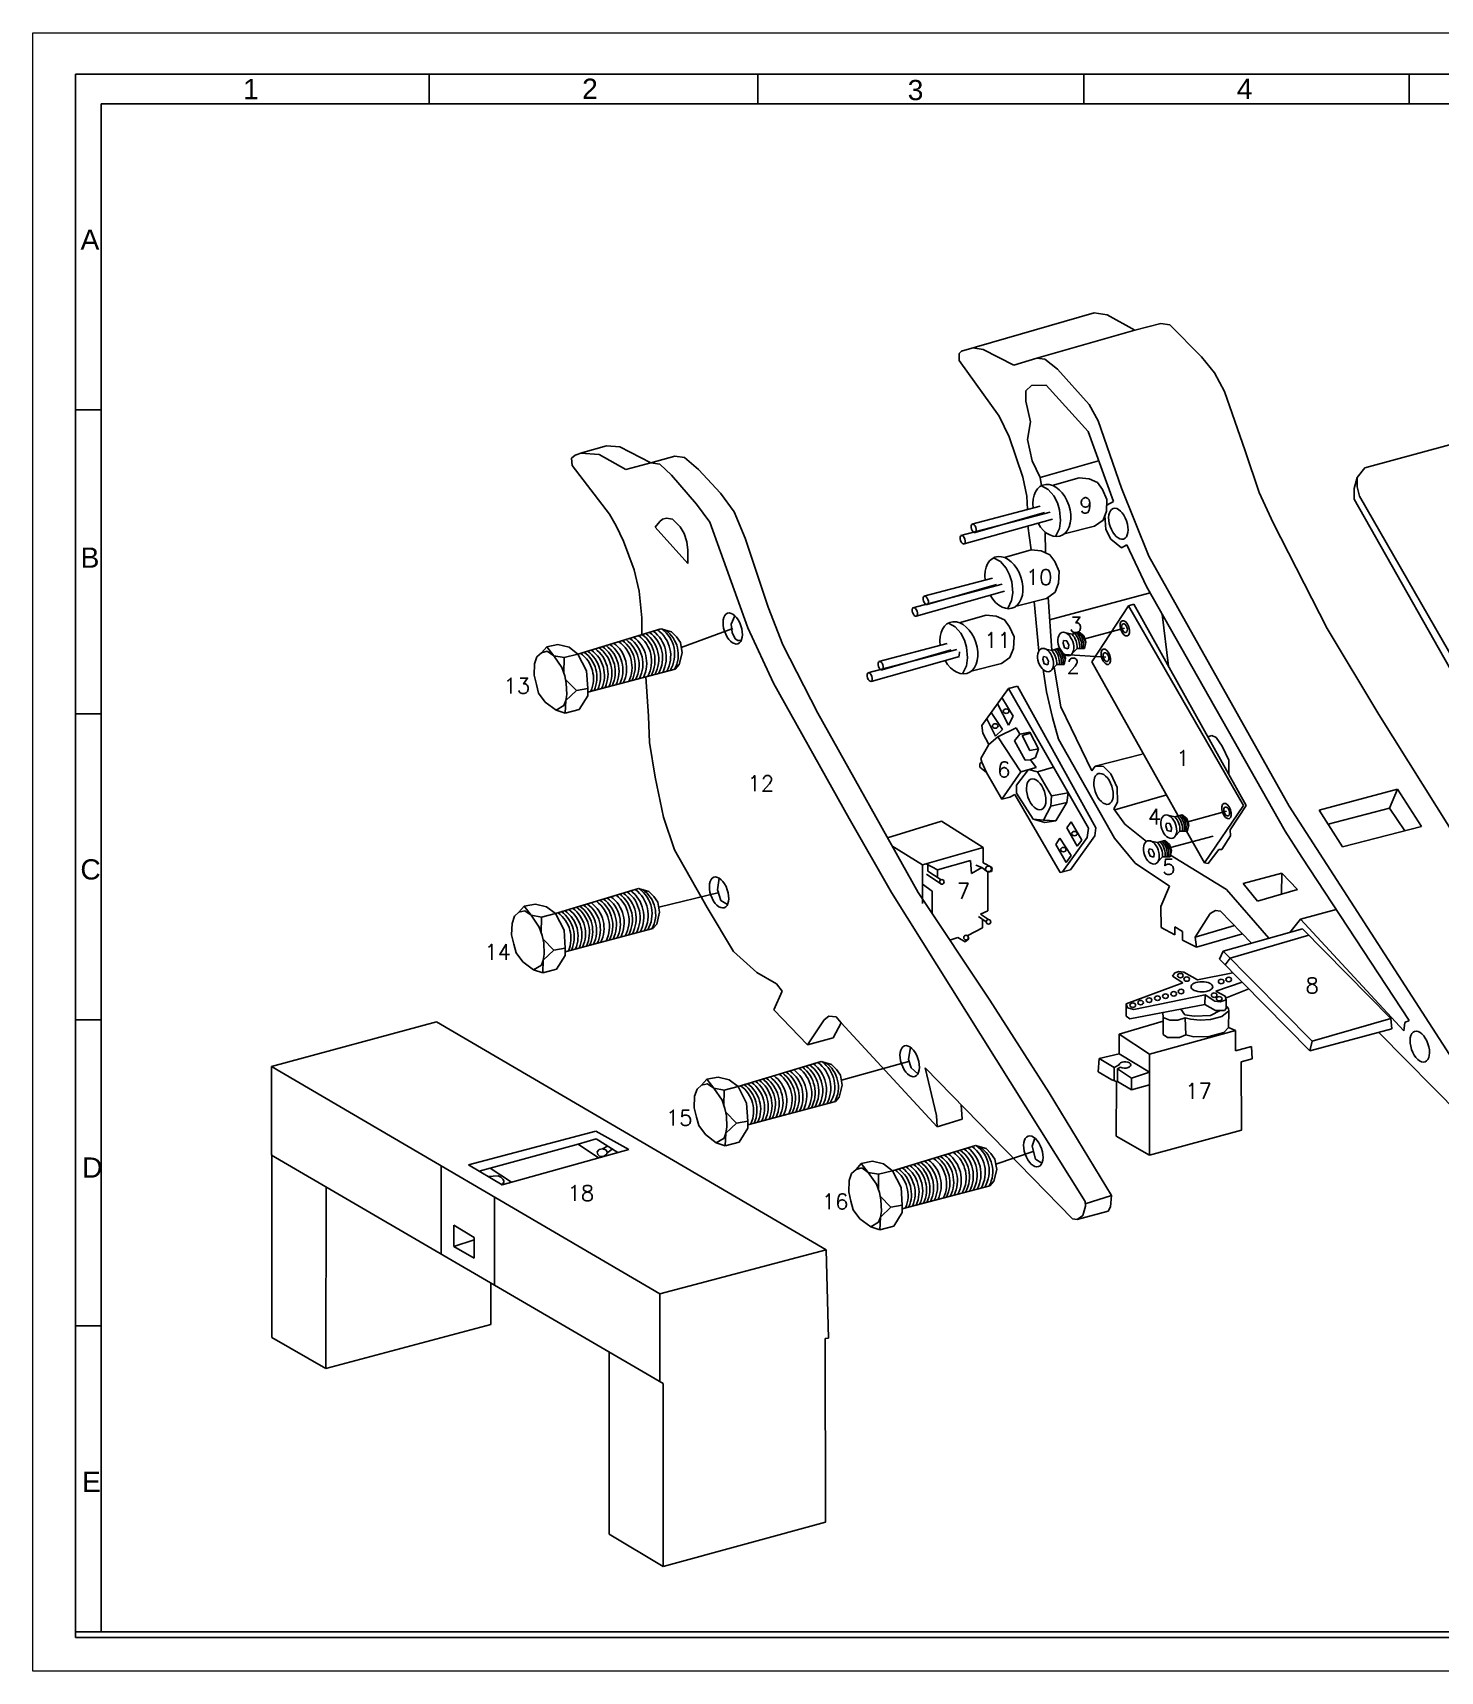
# Model space of a CAD drawing. Header units: inches. Extents: x 22 to 314, y 15 to 209.
# Drawn here: x 21.8 to 188.8, y 14.5 to 209 of the extents above; entities that cross this region are included whole.
import ezdxf
from ezdxf.lldxf.tags import DXFTag

# ---------------------------------------------------------------- set-up
doc = ezdxf.new("R2010")
doc.units = ezdxf.units.IN
doc.layers.add('1', color=1, linetype='Continuous')
doc.layers.add('TEXTOS', color=11, linetype='Continuous', lineweight=13)
doc.layers.add('TRAZOS 3', color=50, linetype='Continuous', lineweight=9)
tags = doc.linetypes.add('CONTOUR', pattern=[0.46875, 0.375, -0.09375]).pattern_tags.tags
tags[6:7] = [DXFTag(74, 4), DXFTag(75, 0), DXFTag(340, '0'), DXFTag(46, 1.0), DXFTag(50, 0.0), DXFTag(44, 0.0), DXFTag(45, 0.0)]
tags[4:5] = [DXFTag(74, 4), DXFTag(75, 0), DXFTag(340, '0'), DXFTag(46, 1.0), DXFTag(50, 0.0), DXFTag(44, 0.0), DXFTag(45, 0.0)]

msp = doc.modelspace()

# ---------------------------------------------------------------- linework, layer by layer
at = {"color": 1, "linetype": 'ByBlock'}
for p, q in [((132.02, 171.19), (147.75, 175.72)), ((147.75, 175.72), (149.31, 175.5)), ((149.31, 175.5), (152.58, 173.67)), ((140.95, 170.37), (152.58, 173.67)), ((152.58, 173.67), (155.69, 174.45)), ((155.69, 174.45), (156.72, 174.32)), ((156.72, 174.32), (160.48, 170.53)), ((131.75, 170.91), (132.02, 171.19)), ((134.6, 171.38), (133.38, 171.58)), ((138.22, 169.51), (134.6, 171.38)), ((131.75, 170.09), (131.75, 170.91)), ((136.5, 163.47), (131.75, 170.09)), ((140.95, 170.37), (138.22, 169.51)), ((141.91, 170.25), (140.95, 170.37)), ((143.42, 169.06), (141.91, 170.25)), ((160.48, 170.53), (162.04, 168.61)), ((147.17, 164.84), (143.42, 169.06)), ((162.04, 168.61), (163.24, 166.39)), ((139.67, 166.48), (140.33, 167.12)), ((139.67, 165.25), (139.67, 166.48)), ((140.33, 167.12), (142.06, 167.14)), ((142.06, 167.14), (147.03, 161.65)), ((163.24, 166.39), (165.69, 159.35)), ((137.68, 161), (136.5, 163.47)), ((140.22, 162.78), (139.67, 165.25)), ((148.25, 162.92), (147.17, 164.84)), ((139.86, 160.72), (140.22, 162.78)), ((147.03, 161.65), (150.05, 153.36)), ((151.01, 154.92), (148.25, 162.92)), ((198.52, 162.43), (179.86, 157.34)), ((89.9, 159.95), (87.08, 159.14)), ((91.49, 159.83), (89.9, 159.95)), ((95.14, 157.94), (91.49, 159.83)), ((139.3, 156.25), (137.68, 161)), ((140.41, 158.16), (139.86, 160.72)), ((86.16, 158.86), (85.75, 158.49)), ((85.75, 158.49), (85.8, 157.6)), ((85.8, 157.6), (90.23, 151.85)), ((87.08, 159.14), (86.16, 158.86)), ((89.01, 158.92), (86.85, 159.07)), ((92.17, 157.15), (89.01, 158.92)), ((95.14, 157.94), (92.17, 157.15)), ((98.01, 158.74), (95.14, 157.94)), ((96.24, 157.78), (95.14, 157.94)), ((97.61, 156.47), (96.24, 157.78)), ((99.16, 158.58), (98.01, 158.74)), ((100.8, 157.13), (99.16, 158.58)), ((141.34, 156.21), (140.41, 158.16)), ((141.34, 156.21), (148.29, 158.17)), ((165.69, 159.35), (167.34, 154.42)), ((100.59, 153.01), (97.61, 156.47)), ((103.43, 154.32), (100.8, 157.13)), ((139.76, 153.98), (139.3, 156.25)), ((141.51, 155.22), (141.34, 156.21)), ((142.79, 155.25), (145.99, 156.14)), ((145.99, 156.14), (147.17, 156.05)), ((147.17, 156.05), (148.16, 155.58)), ((148.16, 155.58), (148.76, 154.78)), ((178.96, 156.21), (178.6, 154.88)), ((179.86, 157.34), (178.96, 156.21)), ((178.96, 156.21), (178.96, 155.08)), ((105.06, 152.12), (103.43, 154.32)), ((139.85, 152.39), (139.76, 153.98)), ((141.51, 155.22), (142.32, 154.77)), ((142.32, 154.77), (142.99, 154.01)), ((142.99, 154.01), (143.4, 153.19)), ((148.76, 154.78), (149.28, 153.57)), ((154.26, 146.85), (151.01, 154.92)), ((167.34, 154.42), (169, 150.81)), ((178.6, 154.88), (178.6, 153.64)), ((178.6, 153.64), (196.89, 121.28)), ((178.96, 155.08), (179.24, 153.99)), ((179.24, 153.99), (197.68, 121.89)), ((90.23, 151.85), (91.04, 150.46)), ((102.17, 150.89), (100.59, 153.01)), ((106.35, 149.01), (105.06, 152.12)), ((142.52, 152.09), (131.94, 149.29)), ((141.36, 152.78), (133.25, 150.65)), ((133.64, 149.66), (141.85, 152.04)), ((143.4, 153.19), (143.66, 152.36)), ((143.66, 152.36), (143.78, 151.07)), ((149.22, 152.2), (148.81, 151.13)), ((149.28, 153.57), (149.22, 152.2)), ((150.05, 153.36), (149.25, 152.89)), ((91.04, 150.46), (91.92, 148.63)), ((96.21, 150.97), (95.67, 150.3)), ((95.67, 150.3), (99.53, 145.97)), ((96.55, 151.25), (96.21, 150.97)), ((97.01, 151.38), (96.55, 151.25)), ((97.73, 151.25), (97.01, 151.38)), ((98.64, 150.34), (97.73, 151.25)), ((99.12, 149.56), (98.64, 150.34)), ((106.67, 138.34), (102.17, 150.89)), ((132.33, 148.3), (142.81, 151.26)), ((139.89, 150.44), (140.3, 147.59)), ((141.98, 147.26), (141.95, 149.74)), ((143.65, 150.15), (143.18, 149.19)), ((143.78, 151.07), (143.65, 150.15)), ((147.79, 150.4), (144.19, 149.49)), ((148.81, 151.13), (147.79, 150.4)), ((149.01, 151.67), (149.14, 150.02)), ((149.14, 150.02), (149.72, 148.88)), ((169, 150.81), (175.41, 138.28)), ((91.92, 148.63), (93.18, 145.25)), ((99.42, 148.57), (99.12, 149.56)), ((99.53, 147.55), (99.42, 148.57)), ((109.06, 140.8), (106.35, 149.01)), ((149.72, 148.88), (151.02, 147.83)), ((151.02, 147.83), (151.65, 148.19)), ((151.65, 148.19), (153.96, 143.26)), ((99.53, 145.97), (99.53, 147.55)), ((135.83, 146.66), (136.64, 146.21)), ((136.64, 146.21), (137.31, 145.45)), ((137.11, 146.7), (140.3, 147.59)), ((140.3, 147.59), (141.49, 147.49)), ((141.49, 147.49), (142.48, 147.02)), ((142.48, 147.02), (143.08, 146.23)), ((143.08, 146.23), (143.6, 145.02)), ((170.9, 117.17), (154.26, 146.85)), ((93.18, 145.25), (93.77, 142.7)), ((135.68, 144.23), (127.56, 142.1)), ((137.31, 145.45), (137.72, 144.63)), ((137.72, 144.63), (137.98, 143.8)), ((143.6, 145.02), (143.54, 143.65)), ((93.77, 142.7), (94.07, 139.54)), ((136.83, 143.54), (126.26, 140.73)), ((126.65, 139.74), (137.13, 142.71)), ((127.95, 141.1), (136.16, 143.49)), ((138.1, 142.51), (137.97, 141.6)), ((137.98, 143.8), (138.1, 142.51)), ((143.13, 142.57), (142.11, 141.85)), ((142.72, 135.67), (142.29, 141.97)), ((142.47, 139.29), (154.4, 142.49)), ((143.54, 143.65), (143.13, 142.57)), ((153.96, 143.26), (170.44, 114.22)), ((110.83, 136.35), (109.06, 140.8)), ((137.97, 141.6), (137.5, 140.63)), ((142.11, 141.85), (138.51, 140.94)), ((140.64, 141.48), (141.21, 135.6)), ((147.49, 134.3), (151.84, 140.97)), ((151.84, 140.97), (152.46, 141.16)), ((165.47, 117.27), (151.84, 140.97)), ((152.46, 141.16), (165.81, 117.28)), ((86.5, 135.24), (96.35, 138.23)), ((94.07, 139.54), (94.1, 137.58)), ((96.35, 138.23), (97.6, 137.88)), ((104.7, 138.77), (105.12, 139.78)), ((104.79, 137.79), (104.7, 138.77)), ((109.71, 131.79), (106.67, 138.34)), ((130.47, 138.91), (131.28, 138.46)), ((131.28, 138.46), (131.95, 137.71)), ((131.75, 138.95), (134.95, 139.84)), ((134.95, 139.84), (136.14, 139.74)), ((136.14, 139.74), (137.12, 139.28)), ((137.12, 139.28), (137.73, 138.48)), ((137.73, 138.48), (138.25, 137.27)), ((155.82, 139.98), (156.58, 133.79)), ((175.41, 138.28), (181.53, 128.06)), ((84.13, 136.37), (82.8, 136.1)), ((85.45, 136.04), (84.13, 136.37)), ((97.6, 137.88), (98.18, 137.28)), ((98.18, 137.28), (98.66, 136.61)), ((98.66, 136.61), (98.87, 135.4)), ((105.18, 137.03), (104.79, 137.79)), ((105.49, 136.83), (105.18, 137.03)), ((105.9, 136.86), (105.49, 136.83)), ((114.96, 128.24), (110.83, 136.35)), ((130.33, 136.48), (122.21, 134.35)), ((131.95, 137.71), (132.36, 136.89)), ((132.36, 136.89), (132.62, 136.05)), ((138.25, 137.27), (138.18, 135.9)), ((144.14, 136.85), (144.07, 136.54)), ((144.07, 136.54), (144.24, 135.98)), ((144.1, 137.82), (145.13, 137.59)), ((144.51, 136.8), (144.14, 136.85)), ((144.74, 136.3), (144.51, 136.8)), ((144.68, 135.86), (144.74, 136.3)), ((145.13, 137.59), (146, 137.85)), ((146, 137.85), (146.53, 137.39)), ((146.53, 137.39), (146.79, 136.66)), ((146.79, 136.66), (146.61, 135.9)), ((81.64, 134.92), (81.35, 134.08)), ((82.17, 135.4), (81.64, 134.92)), ((82.17, 135.4), (82.8, 136.1)), ((82.86, 135.57), (82.17, 135.4)), ((82.8, 136.1), (83.63, 135.04)), ((83.63, 135.04), (82.86, 135.57)), ((84.59, 133.64), (83.63, 135.04)), ((83.63, 135.04), (84.85, 134.82)), ((84.85, 134.82), (84.83, 132.98)), ((84.85, 134.82), (86.5, 135.24)), ((86.5, 135.24), (85.45, 136.04)), ((86.5, 135.24), (87.52, 133.26)), ((98.87, 135.4), (98.52, 134)), ((131.48, 135.79), (120.91, 132.99)), ((121.3, 132), (131.77, 134.96)), ((122.6, 133.36), (130.81, 135.74)), ((131.74, 135.01), (131.77, 135.52)), ((132.74, 134.77), (132.61, 133.85)), ((132.62, 136.05), (132.74, 134.77)), ((137.77, 134.83), (136.75, 134.1)), ((138.18, 135.9), (137.77, 134.83)), ((141.73, 134.93), (141.66, 134.62)), ((141.66, 134.62), (141.83, 134.06)), ((141.68, 135.9), (142.72, 135.67)), ((142.1, 134.88), (141.73, 134.93)), ((142.33, 134.39), (142.1, 134.88)), ((142.27, 133.94), (142.33, 134.39)), ((142.72, 135.67), (143.58, 135.93)), ((143.58, 135.93), (143.75, 135.79)), ((144.2, 135.24), (144.37, 134.74)), ((144.37, 134.74), (144.2, 133.98)), ((144.24, 135.98), (144.68, 135.86)), ((145.73, 135.9), (145.16, 135.3)), ((146.61, 135.9), (145.73, 135.9)), ((157.72, 116.02), (147.49, 134.3)), ((81.35, 134.08), (81.3, 132.74)), ((81.3, 132.74), (81.57, 131.62)), ((84.94, 132.65), (84.59, 133.64)), ((85.12, 131.79), (84.94, 132.65)), ((87.52, 133.26), (87.66, 131.15)), ((98.06, 133.46), (87.66, 130.71)), ((94.57, 132.54), (94.87, 127.85)), ((98.52, 134), (98.06, 133.46)), ((132.61, 133.85), (132.14, 132.89)), ((136.75, 134.1), (133.16, 133.19)), ((141.7, 133.4), (142.11, 130.74)), ((141.83, 134.06), (142.27, 133.94)), ((143.32, 133.98), (142.74, 133.38)), ((143.81, 128.96), (143.03, 133.68)), ((144.2, 133.98), (143.32, 133.98)), ((81.57, 131.62), (81.84, 130.6)), ((81.84, 130.6), (82.62, 129.53)), ((85.03, 132.22), (86.32, 130.91)), ((86.32, 130.91), (85.06, 129.72)), ((85.06, 129.72), (85.18, 130.44)), ((85.18, 130.44), (85.12, 131.79)), ((87.66, 131.15), (86.32, 130.91)), ((87.66, 130.28), (87.66, 131.15)), ((118.69, 115.72), (109.71, 131.79)), ((134.43, 126.74), (137.6, 131.14)), ((137.6, 131.14), (138.65, 131.41)), ((137.6, 131.14), (147.07, 114.58)), ((138.65, 131.41), (147.95, 114.62)), ((142.11, 130.74), (142.8, 127.7)), ((82.62, 129.53), (83.91, 128.57)), ((83.91, 128.57), (84.83, 129.12)), ((84.99, 128.22), (83.91, 128.57)), ((84.83, 129.12), (85.06, 129.72)), ((85.06, 129.72), (84.99, 128.22)), ((84.99, 128.22), (86.64, 128.65)), ((86.64, 128.65), (87.66, 130.28)), ((136.28, 129.32), (137.58, 126.81)), ((138.16, 127.87), (136.82, 130.07)), ((147.49, 121.36), (143.81, 128.96)), ((94.87, 127.85), (94.98, 124.76)), ((126.87, 106.92), (114.96, 128.24)), ((134.56, 125.84), (134.43, 126.74)), ((135.01, 127.56), (136.05, 125.49)), ((136.89, 126.27), (135.54, 128.29)), ((136.33, 125.42), (138.52, 126.5)), ((137.58, 126.81), (138.16, 127.87)), ((138.52, 126.5), (138.94, 125.73)), ((142.8, 127.7), (143.51, 125.15)), ((181.53, 128.06), (191.9, 111.51)), ((94.98, 124.76), (95.65, 120.61)), ((134.31, 122.84), (135.28, 124.49)), ((135.28, 124.49), (134.56, 125.84)), ((136.33, 125.42), (135.28, 124.49)), ((136.05, 125.49), (136.89, 126.27)), ((139.05, 121.27), (136.33, 125.42)), ((138.94, 125.73), (138.29, 124.94)), ((138.29, 124.94), (139.56, 122.63)), ((138.94, 125.73), (140.14, 125.96)), ((139.2, 125.56), (140.21, 125.83)), ((140.12, 123.78), (139.2, 125.56)), ((140.14, 125.96), (141.14, 124)), ((143.51, 125.15), (150.19, 113.4)), ((161.74, 125.59), (161.26, 125.43)), ((162.25, 125.33), (161.74, 125.59)), ((162.93, 124.3), (162.25, 125.33)), ((134.43, 122.39), (134.31, 122.84)), ((139.56, 122.63), (140.21, 122.7)), ((141.14, 124), (140.12, 123.78)), ((140.79, 122.97), (140.21, 122.7)), ((140.21, 122.7), (140.87, 121.78)), ((141.14, 124), (140.79, 122.97)), ((147.87, 121.95), (153.44, 123.36)), ((163.73, 122.66), (162.93, 124.3)), ((163.73, 121.02), (163.73, 122.66)), ((95.65, 120.61), (96.64, 115.86)), ((134.18, 122.26), (134.43, 122.39)), ((134.21, 121.83), (134.18, 122.26)), ((134.97, 121.19), (134.21, 121.83)), ((134.43, 122.39), (134.97, 121.19)), ((136.8, 118.01), (134.97, 121.19)), ((136.8, 118.01), (139.05, 121.27)), ((139.96, 121.52), (138.56, 119.66)), ((140.87, 121.78), (139.05, 121.27)), ((141.05, 121.26), (139.96, 121.52)), ((141.05, 121.26), (142.94, 121.8)), ((142.71, 118.43), (141.05, 121.26)), ((147.87, 121.95), (147.49, 121.36)), ((148.85, 121.91), (147.87, 121.95)), ((149.74, 121.02), (148.85, 121.91)), ((150.47, 119.41), (149.74, 121.02)), ((138.56, 119.66), (138.56, 118.71)), ((138.56, 118.71), (140.54, 115.64)), ((142.71, 118.43), (144.67, 118.77)), ((144.51, 117.6), (144.67, 118.77)), ((150.53, 117.65), (150.47, 119.41)), ((174.47, 116.7), (183.77, 119.19)), ((182.82, 116.95), (183.77, 119.19)), ((183.77, 119.19), (186.62, 114.78)), ((137.76, 118.25), (136.8, 118.01)), ((138.33, 118.55), (137.76, 118.25)), ((143.71, 109.33), (138.33, 118.55)), ((141.74, 115.54), (142.61, 117.17)), ((142.61, 117.17), (142.71, 118.43)), ((144.51, 117.6), (142.61, 117.17)), ((144.51, 117.6), (143.22, 115.45)), ((150.1, 116.88), (150.53, 117.65)), ((151.38, 115.03), (150.1, 116.88)), ((150.21, 116.73), (156.37, 118.51)), ((160.84, 110.44), (165.47, 117.27)), ((165.81, 117.28), (163.91, 114.38)), ((189.93, 87.7), (170.9, 117.17)), ((177.22, 112.34), (174.47, 116.7)), ((175.52, 115.04), (182.82, 116.95)), ((182.82, 116.95), (184.62, 114.26)), ((96.64, 115.86), (97.96, 112)), ((123.71, 106.93), (118.69, 115.72)), ((123.25, 113.41), (129.65, 115.42)), ((129.65, 115.42), (134.57, 112.29)), ((140.54, 115.64), (141.74, 115.54)), ((141.91, 115.25), (140.54, 115.64)), ((141.74, 115.54), (143.22, 115.45)), ((143.22, 115.45), (141.91, 115.25)), ((144.5, 114.6), (145.04, 115.31)), ((145.04, 115.31), (146.3, 113.16)), ((153.97, 113), (151.38, 115.03)), ((156.35, 115.17), (156.27, 114.85)), ((156.27, 114.85), (156.44, 114.29)), ((156.3, 116.14), (157.34, 115.91)), ((156.72, 115.12), (156.35, 115.17)), ((156.95, 114.62), (156.72, 115.12)), ((157.34, 115.91), (158.2, 116.17)), ((158.2, 116.17), (158.74, 115.71)), ((158.74, 115.71), (158.99, 114.98)), ((158.99, 114.98), (158.81, 114.22)), ((186.62, 114.78), (177.22, 112.34)), ((143.23, 112.62), (143.67, 113.4)), ((143.67, 113.4), (145.05, 111.31)), ((146.93, 113.48), (144.02, 109.4)), ((145.75, 112.43), (144.5, 114.6)), ((147.85, 113.66), (144.94, 109.61)), ((146.3, 113.16), (145.75, 112.43)), ((147.07, 114.58), (146.93, 113.48)), ((147.95, 114.62), (147.85, 113.66)), ((150.19, 113.4), (152.62, 110.42)), ((154.24, 113.08), (155.28, 112.86)), ((155.28, 112.86), (156.14, 113.11)), ((156.14, 113.11), (156.68, 112.65)), ((156.44, 114.29), (156.89, 114.18)), ((156.89, 114.18), (156.95, 114.62)), ((157.93, 114.22), (157.36, 113.62)), ((158.81, 114.22), (157.93, 114.22)), ((160.84, 110.44), (158.73, 114.22)), ((163.93, 113.66), (162.91, 112.03)), ((163.91, 114.38), (163.93, 113.66)), ((170.44, 114.22), (172.42, 111.14)), ((97.96, 112), (101.82, 105.16)), ((127.38, 110.22), (123.76, 112.48)), ((134.57, 112.29), (127.38, 110.22)), ((134.57, 112.29), (134.57, 110.47)), ((144.45, 110.5), (143.23, 112.62)), ((145.05, 111.31), (144.45, 110.5)), ((154.29, 112.12), (154.22, 111.8)), ((154.22, 111.8), (154.39, 111.24)), ((154.66, 112.06), (154.29, 112.12)), ((154.39, 111.24), (154.83, 111.12)), ((154.89, 111.57), (154.66, 112.06)), ((154.83, 111.12), (154.89, 111.57)), ((155.88, 111.16), (155.3, 110.56)), ((156.76, 111.16), (155.88, 111.16)), ((156.68, 112.65), (156.93, 111.93)), ((156.93, 111.93), (156.76, 111.16)), ((163.48, 107.31), (156.81, 111.38)), ((162.57, 112.05), (161.28, 110.38)), ((162.91, 112.03), (162.57, 112.05)), ((172.42, 111.14), (185.12, 91.76)), ((127.38, 110.22), (127.38, 105.65)), ((129.17, 109.64), (127.84, 110.35)), ((129.55, 107.95), (127.85, 109.12)), ((128.04, 110.25), (128.04, 109.46)), ((128.04, 109.46), (129.61, 108.46)), ((129.17, 109.64), (133.1, 110.72)), ((129.17, 108.84), (129.17, 109.64)), ((133.1, 110.72), (133.2, 109.21)), ((133.2, 109.21), (134.44, 109.89)), ((134.44, 109.89), (133.72, 110.19)), ((134.44, 109.89), (135.09, 109.41)), ((134.57, 110.47), (135.58, 109.96)), ((135.56, 109.45), (135.15, 109.45)), ((135.15, 109.45), (135.15, 104.76)), ((135.65, 109.71), (135.56, 109.45)), ((135.58, 109.96), (135.65, 109.71)), ((144.94, 109.61), (143.71, 109.33)), ((152.62, 110.42), (156.7, 107.7)), ((161.28, 110.38), (160.84, 110.44)), ((170.02, 109.23), (165.45, 108.01)), ((170.02, 109.23), (170, 106.73)), ((171.89, 107.29), (170.02, 109.23)), ((83.83, 104.43), (93.68, 107.42)), ((93.68, 107.42), (94.93, 107.07)), ((94.93, 107.07), (95.5, 106.47)), ((103.06, 107.26), (103.28, 108.63)), ((103.44, 105.98), (103.06, 107.26)), ((128.53, 107.09), (127.38, 107.94)), ((128.53, 104.43), (128.53, 107.09)), ((156.7, 107.7), (155.68, 105.29)), ((168.47, 101.51), (163.48, 107.31)), ((165.45, 108.01), (167.13, 105.89)), ((167.13, 105.89), (171.89, 107.29)), ((79.5, 104.59), (80.12, 105.3)), ((81.46, 105.57), (80.12, 105.3)), ((80.12, 105.3), (80.96, 104.23)), ((82.78, 105.23), (81.46, 105.57)), ((83.83, 104.43), (82.78, 105.23)), ((95.5, 106.47), (95.98, 105.8)), ((95.98, 105.8), (96.2, 104.59)), ((101.82, 105.16), (104.98, 99.92)), ((104.27, 105.51), (103.44, 105.98)), ((146.69, 70.28), (123.71, 106.93)), ((135.37, 94.15), (126.87, 106.92)), ((155.68, 105.29), (155.72, 102.79)), ((78.68, 103.27), (78.63, 101.93)), ((78.97, 104.11), (78.68, 103.27)), ((79.5, 104.59), (78.97, 104.11)), ((80.19, 104.76), (79.5, 104.59)), ((80.96, 104.23), (80.19, 104.76)), ((81.92, 102.83), (80.96, 104.23)), ((80.96, 104.23), (82.18, 104.01)), ((82.18, 104.01), (82.15, 102.17)), ((82.18, 104.01), (83.83, 104.43)), ((83.83, 104.43), (84.85, 102.45)), ((95.85, 103.19), (95.39, 102.65)), ((96.2, 104.59), (95.85, 103.19)), ((134.94, 103.46), (134.05, 104.08)), ((135.15, 104.76), (134.29, 104.37)), ((134.29, 104.37), (135.22, 103.73)), ((134.5, 103.77), (134.51, 102.76)), ((159.76, 101.62), (161.53, 104.44)), ((161.53, 104.44), (162.17, 104.82)), ((162.17, 104.82), (162.76, 104.74)), ((162.76, 104.74), (166.44, 100.94)), ((172.26, 103.76), (170.97, 102.21)), ((172.26, 103.76), (176.49, 104.93)), ((184.49, 90.53), (172.26, 103.76)), ((78.63, 101.93), (78.9, 100.81)), ((82.27, 101.84), (81.92, 102.83)), ((82.45, 100.98), (82.27, 101.84)), ((82.36, 101.41), (83.64, 100.1)), ((84.85, 102.45), (84.98, 100.34)), ((95.39, 102.65), (84.98, 99.91)), ((131.57, 101.61), (130.62, 101.29)), ((132.45, 101.09), (131.57, 101.61)), ((132.87, 101.44), (132.45, 101.09)), ((134.51, 102.76), (132.77, 101.83)), ((132.77, 101.83), (132.87, 101.44)), ((155.72, 102.79), (157.33, 101.92)), ((157.33, 101.92), (157.35, 102.85)), ((157.35, 102.85), (158.26, 102.29)), ((158.26, 102.29), (158.24, 101.29)), ((158.24, 101.29), (159.92, 100.44)), ((159.76, 101.62), (164.41, 103.03)), ((159.92, 100.44), (159.76, 101.62)), ((159.92, 100.44), (165.38, 102.03)), ((172.49, 102.64), (163.07, 99.99)), ((163.89, 99.16), (173.25, 101.86)), ((182.96, 91.98), (172.49, 102.64)), ((78.9, 100.81), (79.17, 99.79)), ((79.17, 99.79), (79.95, 98.72)), ((83.64, 100.1), (82.39, 98.91)), ((82.39, 98.91), (82.51, 99.63)), ((82.51, 99.63), (82.45, 100.98)), ((84.98, 100.34), (83.64, 100.1)), ((83.96, 97.84), (84.98, 99.47)), ((84.98, 99.47), (84.98, 100.34)), ((104.98, 99.92), (107.72, 97.46)), ((163.07, 99.99), (162.65, 99.02)), ((163.07, 99.99), (173.61, 89.31)), ((79.95, 98.72), (81.24, 97.76)), ((81.24, 97.76), (82.16, 98.31)), ((82.32, 97.41), (81.24, 97.76)), ((82.16, 98.31), (82.39, 98.91)), ((82.39, 98.91), (82.32, 97.41)), ((82.32, 97.41), (83.96, 97.84)), ((107.72, 97.46), (110.05, 96.09)), ((157.05, 97), (157.34, 97.4)), ((157.34, 97.4), (157.81, 97.56)), ((157.81, 97.56), (158.42, 97.47)), ((158.42, 97.47), (160.01, 96.57)), ((160.01, 96.57), (164.23, 97.42)), ((162.65, 99.02), (173.37, 88.15)), ((163.89, 99.16), (163.29, 98.37)), ((110.05, 96.09), (110.72, 95.23)), ((151.56, 93.72), (158.28, 96.23)), ((158.28, 96.23), (157.05, 97)), ((165.33, 96.3), (162.18, 95.23)), ((163.36, 94.4), (166.12, 95.5)), ((110.72, 95.23), (109.73, 93)), ((142.43, 83.15), (135.37, 94.15)), ((151.73, 93.25), (151.56, 93.72)), ((151.56, 93.72), (151.56, 92.25)), ((151.99, 91.95), (160.91, 93.66)), ((160.92, 94.8), (152.48, 93.05)), ((160.91, 93.66), (160.92, 94.8)), ((160.91, 93.66), (162.17, 92.93)), ((162.09, 94.03), (160.92, 94.8)), ((162.71, 93.97), (162.09, 94.03)), ((162.18, 95.23), (163.3, 94.63)), ((163.43, 94.18), (162.71, 93.97)), ((163.3, 94.63), (163.43, 94.18)), ((163.43, 93.19), (163.43, 94.18)), ((163.55, 93.35), (163.43, 93.42)), ((163.72, 93.15), (163.55, 93.35)), ((69.73, 91.6), (50.13, 86.28)), ((115.95, 64.52), (69.73, 91.6)), ((109.73, 93), (113.73, 88.87)), ((113.73, 88.87), (115.71, 91.83)), ((115.71, 91.83), (116.28, 92.25)), ((116.28, 92.25), (117.14, 92.19)), ((116.79, 89.7), (117.73, 91.48)), ((117.14, 92.19), (117.73, 91.48)), ((117.73, 91.48), (129.13, 79.14)), ((155.93, 91.68), (150.73, 90.12)), ((151.56, 92.25), (151.99, 91.95)), ((152.48, 93.05), (151.73, 93.25)), ((155.92, 92.7), (155.93, 92.1)), ((155.93, 92.1), (156.75, 91.78)), ((155.93, 92.1), (155.93, 90.1)), ((156.75, 91.78), (157.69, 91.78)), ((157.69, 91.78), (158.57, 92.08)), ((158.03, 93.11), (158.53, 92.4)), ((158.53, 92.4), (159.63, 92.26)), ((158.57, 92.08), (159.2, 91.9)), ((158.65, 90.05), (158.57, 92.08)), ((159.2, 91.9), (160.34, 91.78)), ((159.63, 92.26), (161.56, 92.33)), ((160.34, 91.78), (161.56, 91.88)), ((161.56, 92.33), (162.71, 92.93)), ((161.56, 91.88), (162.89, 92.24)), ((162.17, 92.93), (163.24, 92.93)), ((162.89, 92.24), (163.74, 92.91)), ((163.24, 92.93), (163.43, 93.19)), ((163.7, 90.92), (163.74, 92.91)), ((163.74, 92.91), (163.72, 93.15)), ((173.61, 89.31), (182.96, 91.98)), ((183.08, 90.75), (182.96, 91.98)), ((184.63, 91.49), (184.49, 90.53)), ((185.12, 91.76), (184.63, 91.49)), ((113.73, 88.87), (116.79, 89.7)), ((150.73, 90.12), (154.33, 87.74)), ((150.73, 87.8), (150.73, 90.12)), ((154.33, 87.74), (164.55, 90.57)), ((155.93, 90.1), (156.48, 89.74)), ((156.48, 89.74), (157.87, 89.72)), ((157.87, 89.72), (158.65, 90.05)), ((158.65, 90.05), (159.59, 89.79)), ((159.59, 89.79), (161.42, 89.86)), ((161.42, 89.86), (163.14, 90.33)), ((163.14, 90.33), (163.7, 90.92)), ((164.55, 90.57), (163.7, 90.92)), ((164.55, 90.57), (164.55, 88.13)), ((173.37, 88.15), (183.08, 90.75)), ((191.24, 80.52), (181.53, 90.34)), ((125.72, 87.12), (125.95, 88.57)), ((148.35, 87.22), (150.73, 87.8)), ((150.73, 87.8), (154.33, 85.61)), ((154.33, 75.78), (154.33, 87.74)), ((164.55, 88.13), (166.43, 88.68)), ((166.43, 88.68), (166.49, 87.19)), ((173.61, 89.31), (173.37, 88.15)), ((50.13, 86.28), (96.24, 59.31)), ((50.13, 75.75), (50.13, 86.28)), ((105.5, 83.91), (115.35, 86.9)), ((115.35, 86.9), (116.6, 86.54)), ((116.6, 86.54), (117.18, 85.95)), ((117.18, 85.95), (117.66, 85.27)), ((126.03, 86.11), (125.72, 87.12)), ((126.85, 85.42), (126.03, 86.11)), ((129.04, 80.48), (127.7, 86.14)), ((127.7, 86.14), (145.17, 68.22)), ((148.22, 85.67), (148.35, 87.22)), ((149.87, 84.7), (148.22, 85.67)), ((150.15, 86.16), (148.35, 87.22)), ((150.15, 86.16), (150.72, 86.47)), ((150.15, 84.6), (150.15, 86.16)), ((150.53, 86), (150.9, 86.22)), ((152.19, 84.9), (150.53, 86)), ((150.53, 86), (150.53, 84.5)), ((154.33, 85.61), (152.19, 84.9)), ((166.49, 87.19), (165.2, 86.84)), ((165.2, 86.84), (165.23, 78.72)), ((101.17, 84.07), (100.64, 83.59)), ((101.17, 84.07), (101.8, 84.77)), ((101.87, 84.24), (101.17, 84.07)), ((103.13, 85.04), (101.8, 84.77)), ((101.8, 84.77), (102.63, 83.71)), ((102.63, 83.71), (101.87, 84.24)), ((103.6, 82.3), (102.63, 83.71)), ((102.63, 83.71), (103.86, 83.49)), ((104.45, 84.7), (103.13, 85.04)), ((103.86, 83.49), (105.5, 83.91)), ((105.5, 83.91), (104.45, 84.7)), ((105.5, 83.91), (106.52, 81.93)), ((117.87, 84.06), (117.52, 82.66)), ((117.66, 85.27), (117.87, 84.06)), ((150.42, 84.5), (149.87, 84.7)), ((150.39, 78), (150.42, 84.5)), ((150.53, 84.5), (152.19, 83.51)), ((152.19, 83.51), (152.19, 84.9)), ((154.33, 84.1), (152.19, 83.51)), ((100.35, 82.75), (100.31, 81.4)), ((100.64, 83.59), (100.35, 82.75)), ((103.94, 81.32), (103.6, 82.3)), ((103.86, 83.49), (103.83, 81.65)), ((106.52, 81.93), (106.66, 79.81)), ((117.06, 82.12), (106.66, 79.38)), ((117.52, 82.66), (117.06, 82.12)), ((132.1, 80.03), (131.99, 81.74)), ((149.82, 70.99), (142.43, 83.15)), ((100.31, 81.4), (100.57, 80.29)), ((100.57, 80.29), (100.85, 79.27)), ((104.12, 80.45), (103.94, 81.32)), ((104.03, 80.89), (105.32, 79.57)), ((104.18, 79.11), (104.12, 80.45)), ((106.66, 79.81), (105.32, 79.57)), ((106.66, 78.95), (106.66, 79.81)), ((129.13, 79.14), (129.04, 80.48)), ((129.13, 79.14), (132.1, 80.03)), ((73.52, 74.63), (88.61, 78.62)), ((88.61, 78.62), (92.54, 76.45)), ((100.85, 79.27), (101.63, 78.2)), ((101.63, 78.2), (102.91, 77.24)), ((102.91, 77.24), (103.84, 77.79)), ((103.84, 77.79), (104.06, 78.39)), ((104.06, 78.39), (103.99, 76.88)), ((105.32, 79.57), (104.06, 78.39)), ((104.06, 78.39), (104.18, 79.11)), ((105.64, 77.31), (106.66, 78.95)), ((140.41, 76.85), (140.72, 77.79)), ((154.33, 75.78), (150.39, 78)), ((165.23, 78.72), (154.33, 75.78)), ((50.17, 54.12), (50.17, 75.86)), ((86.55, 77.06), (74.79, 73.86)), ((92.54, 76.45), (77.5, 72.23)), ((86.55, 77.06), (88.66, 77.69)), ((86.55, 77.06), (88.94, 75.44)), ((88.66, 77.69), (91.22, 76.08)), ((88.77, 76.17), (89.02, 76.42)), ((88.86, 75.86), (88.77, 76.17)), ((89.07, 75.66), (88.86, 75.86)), ((89.02, 76.42), (89.41, 76.51)), ((89.41, 76.51), (90.01, 76.84)), ((89.41, 76.51), (89.82, 76.4)), ((89.95, 75.88), (89.53, 75.61)), ((89.82, 76.4), (89.96, 76.17)), ((89.95, 76.02), (90.58, 76.48)), ((89.96, 76.17), (89.95, 75.88)), ((103.99, 76.88), (102.91, 77.24)), ((103.99, 76.88), (105.64, 77.31)), ((123.83, 73.92), (133.68, 76.91)), ((133.68, 76.91), (134.93, 76.55)), ((134.93, 76.55), (135.51, 75.96)), ((135.51, 75.96), (135.99, 75.29)), ((140.79, 75.3), (140.41, 76.85)), ((96.62, 48.66), (50.13, 75.75)), ((70.27, 74.5), (70.27, 64.01)), ((77.5, 72.23), (73.52, 74.63)), ((76.08, 74.21), (78.62, 72.54)), ((89.53, 75.61), (89.07, 75.66)), ((119.5, 74.08), (118.97, 73.6)), ((119.5, 74.08), (120.12, 74.78)), ((120.19, 74.25), (119.5, 74.08)), ((121.46, 75.05), (120.12, 74.78)), ((120.12, 74.78), (120.96, 73.72)), ((120.96, 73.72), (120.19, 74.25)), ((122.78, 74.72), (121.46, 75.05)), ((122.18, 73.5), (123.83, 73.92)), ((123.83, 73.92), (122.78, 74.72)), ((123.83, 73.92), (124.85, 71.94)), ((136.2, 74.08), (135.85, 72.67)), ((135.99, 75.29), (136.2, 74.08)), ((141.57, 74.82), (140.79, 75.3)), ((56.63, 71.96), (56.6, 50.43)), ((75.85, 73.23), (77.03, 73.3)), ((77.03, 73.3), (77.37, 73.14)), ((77.37, 73.14), (77.58, 72.9)), ((77.6, 72.37), (77.39, 72.23)), ((77.58, 72.9), (77.71, 72.72)), ((77.71, 72.54), (77.6, 72.37)), ((77.71, 72.72), (77.71, 72.54)), ((118.68, 72.76), (118.63, 71.41)), ((118.97, 73.6), (118.68, 72.76)), ((121.92, 72.31), (120.96, 73.72)), ((120.96, 73.72), (122.18, 73.5)), ((122.27, 71.33), (121.92, 72.31)), ((122.18, 73.5), (122.15, 71.66)), ((135.39, 72.14), (124.99, 69.39)), ((135.85, 72.67), (135.39, 72.14)), ((76.62, 70.79), (76.62, 60.31)), ((118.63, 71.41), (118.9, 70.3)), ((118.9, 70.3), (119.17, 69.28)), ((122.45, 70.47), (122.27, 71.33)), ((122.36, 70.9), (123.65, 69.59)), ((122.51, 69.12), (122.45, 70.47)), ((124.85, 71.94), (124.99, 69.83)), ((146.72, 69.72), (146.69, 70.28)), ((146.71, 70), (149.82, 70.99)), ((149.82, 70.99), (149.71, 69.64)), ((119.17, 69.28), (119.95, 68.21)), ((119.95, 68.21), (121.24, 67.25)), ((122.16, 67.8), (122.39, 68.4)), ((122.39, 68.4), (122.32, 66.9)), ((123.65, 69.59), (122.39, 68.4)), ((122.39, 68.4), (122.51, 69.12)), ((124.99, 69.83), (123.65, 69.59)), ((123.97, 67.33), (124.99, 68.96)), ((124.99, 68.96), (124.99, 69.83)), ((145.17, 68.22), (145.76, 68.11)), ((149.44, 69.12), (145.76, 68.11)), ((145.76, 68.11), (146.4, 68.62)), ((146.4, 68.62), (146.72, 69.72)), ((149.71, 69.64), (149.44, 69.12)), ((71.78, 64.91), (71.78, 67.44)), ((71.78, 67.44), (74.17, 66.01)), ((121.24, 67.25), (122.16, 67.8)), ((122.32, 66.9), (121.24, 67.25)), ((122.32, 66.9), (123.97, 67.33)), ((71.78, 64.91), (74.17, 65.71)), ((74.17, 63.54), (71.78, 64.91)), ((74.17, 66.01), (74.17, 63.54)), ((96.24, 59.31), (115.95, 64.52)), ((115.95, 64.52), (116.24, 54.05)), ((76.16, 55.68), (76.16, 60.58)), ((96.24, 59.31), (96.24, 48.88)), ((56.6, 50.43), (76.16, 55.68)), ((56.6, 50.43), (50.17, 54.12)), ((116.24, 54.05), (115.84, 54.02)), ((115.84, 54.02), (115.88, 32.19)), ((90.19, 52.4), (90.19, 30.77)), ((96.6, 26.93), (96.62, 48.66)), ((115.88, 32.19), (96.6, 26.93)), ((90.19, 30.77), (96.6, 26.93))]:
    msp.add_line(p, q, dxfattribs=at)
at = {"color": 5, "linetype": 'CONTOUR'}
for p, q in [((98.76, 136), (104.87, 138.27)), ((146.66, 137.03), (151.36, 138.31)), ((144.22, 135.19), (149.16, 134.88)), ((158.86, 115.34), (163.47, 116.6)), ((156.81, 112.29), (161.9, 113.61)), ((96.09, 105.19), (103.25, 106.94)), ((117.76, 84.67), (125.87, 86.92)), ((136.09, 74.68), (140.54, 76.21))]:
    msp.add_line(p, q, dxfattribs=at)
at = {"color": 1, "linetype": 'ByBlock'}
for centre, radius in [((135.23, 109.73), 0.349), ((129.68, 108.19), 0.273), ((135.22, 103.46), 0.273), ((132.55, 101.59), 0.273)]:
    msp.add_circle(centre, radius, dxfattribs=at)
for centre, radius, start, end in [((93.69, 135.04), 3.82, 331.038, 53.6126), ((94.28, 135.22), 3.7, 328.6057, 54.2674), ((94.82, 135.15), 3.59, 331.3603, 54.9355), ((87.21, 133.12), 3.73, 333.8798, 54.0883), ((87.65, 133.22), 3.73, 334.2649, 54.0883), ((88.11, 133.36), 3.73, 333.9158, 54.0883), ((88.53, 133.51), 3.75, 333.2754, 53.9967), ((89.17, 133.67), 3.75, 333.4074, 54.0139), ((89.55, 133.81), 3.76, 332.8367, 53.9468), ((90.01, 133.92), 3.75, 333.0041, 54.006), ((90.44, 134.04), 3.77, 333.1727, 53.867), ((90.81, 134.16), 3.85, 333.7571, 53.4561), ((91.48, 134.39), 3.76, 331.5215, 53.9229), ((91.86, 134.52), 3.79, 331.2895, 53.7693), ((92.33, 134.63), 3.76, 331.0236, 53.9364), ((92.77, 134.76), 3.78, 331.0227, 53.8455), ((93.08, 134.84), 3.91, 332.9399, 53.1154), ((143.43, 136.04), 2.31, 356.54, 42.3851), ((143.73, 136.16), 2.31, 353.3791, 41.3841), ((143.97, 136.22), 2.31, 351.8582, 41.6449), ((144.17, 136.31), 2.31, 349.6446, 40.8869), ((144.42, 136.27), 2.31, 2.8957, 34.4137), ((84.62, 132.31), 3.73, 336.4137, 54.0883), ((85.02, 132.46), 3.73, 335.6225, 54.0883), ((85.46, 132.55), 3.73, 335.9979, 54.0883), ((85.92, 132.69), 3.73, 335.6575, 54.0883), ((86.35, 132.86), 3.73, 334.7009, 54.0883), ((86.81, 132.98), 3.73, 334.6911, 54.0883), ((141.01, 134.12), 2.31, 356.54, 42.3851), ((141.32, 134.25), 2.31, 353.3791, 41.3841), ((141.56, 134.31), 2.31, 351.8582, 41.6449), ((141.76, 134.4), 2.31, 349.6446, 40.8869), ((142, 134.35), 2.31, 2.8957, 25.3065), ((155.63, 114.36), 2.31, 356.54, 42.3851), ((155.93, 114.48), 2.31, 353.3791, 41.3841), ((156.17, 114.54), 2.31, 351.8582, 41.6449), ((156.37, 114.63), 2.31, 349.6446, 40.8869), ((156.62, 114.59), 2.31, 2.8957, 34.4137), ((153.57, 111.3), 2.31, 356.54, 42.3851), ((153.88, 111.43), 2.31, 353.3791, 41.3841), ((154.12, 111.49), 2.31, 351.8582, 41.6449), ((154.32, 111.58), 2.31, 349.6446, 40.8869), ((154.57, 111.53), 2.31, 2.8957, 34.4137), ((90.1, 103.96), 3.78, 331.0227, 53.8455), ((90.41, 104.04), 3.91, 332.9399, 53.1154), ((91.02, 104.23), 3.82, 331.038, 53.6126), ((91.6, 104.41), 3.7, 328.6057, 54.2674), ((92.14, 104.34), 3.59, 331.3603, 54.9355), ((83.68, 102.05), 3.73, 334.7009, 54.0883), ((84.14, 102.17), 3.73, 334.6911, 54.0883), ((84.53, 102.31), 3.73, 333.8798, 54.0883), ((84.98, 102.41), 3.73, 334.2649, 54.0883), ((85.44, 102.55), 3.73, 333.9158, 54.0883), ((85.85, 102.7), 3.75, 333.2754, 53.9967), ((86.49, 102.86), 3.75, 333.4074, 54.0139), ((86.88, 103), 3.76, 332.8367, 53.9468), ((87.33, 103.11), 3.75, 333.0041, 54.006), ((87.77, 103.23), 3.77, 333.1727, 53.867), ((88.13, 103.35), 3.85, 333.7571, 53.4561), ((88.81, 103.58), 3.76, 331.5215, 53.9229), ((89.18, 103.71), 3.79, 331.2895, 53.7693), ((89.65, 103.83), 3.76, 331.0236, 53.9364), ((81.95, 101.5), 3.73, 336.4137, 54.0883), ((82.34, 101.65), 3.73, 335.6225, 54.0883), ((82.79, 101.75), 3.73, 335.9979, 54.0883), ((83.25, 101.88), 3.73, 335.6575, 54.0883), ((109.01, 82.58), 3.75, 333.0041, 54.006), ((109.44, 82.71), 3.77, 333.1727, 53.867), ((109.81, 82.82), 3.85, 333.7571, 53.4561), ((110.49, 83.06), 3.76, 331.5215, 53.9229), ((110.86, 83.18), 3.79, 331.2895, 53.7693), ((111.33, 83.3), 3.76, 331.0236, 53.9364), ((111.77, 83.43), 3.78, 331.0227, 53.8455), ((112.08, 83.51), 3.91, 332.9399, 53.1154), ((112.69, 83.7), 3.82, 331.038, 53.6126), ((113.28, 83.89), 3.7, 328.6057, 54.2674), ((113.82, 83.82), 3.59, 331.3603, 54.9355), ((103.62, 80.98), 3.73, 336.4137, 54.0883), ((104.02, 81.12), 3.73, 335.6225, 54.0883), ((104.46, 81.22), 3.73, 335.9979, 54.0883), ((104.92, 81.36), 3.73, 335.6575, 54.0883), ((105.35, 81.52), 3.73, 334.7009, 54.0883), ((105.81, 81.64), 3.73, 334.6911, 54.0883), ((106.21, 81.79), 3.73, 333.8798, 54.0883), ((106.65, 81.89), 3.73, 334.2649, 54.0883), ((107.11, 82.03), 3.73, 333.9158, 54.0883), ((107.53, 82.18), 3.75, 333.2754, 53.9967), ((108.17, 82.34), 3.75, 333.4074, 54.0139), ((108.55, 82.48), 3.76, 332.8367, 53.9468), ((128.14, 72.83), 3.85, 333.7571, 53.4561), ((128.81, 73.07), 3.76, 331.5215, 53.9229), ((129.18, 73.2), 3.79, 331.2895, 53.7693), ((129.66, 73.31), 3.76, 331.0236, 53.9364), ((130.1, 73.44), 3.78, 331.0227, 53.8455), ((130.41, 73.52), 3.91, 332.9399, 53.1154), ((131.02, 73.71), 3.82, 331.038, 53.6126), ((131.61, 73.9), 3.7, 328.6057, 54.2674), ((132.14, 73.83), 3.59, 331.3603, 54.9355), ((121.95, 70.99), 3.73, 336.4137, 54.0883), ((122.35, 71.13), 3.73, 335.6225, 54.0883), ((122.79, 71.23), 3.73, 335.9979, 54.0883), ((123.25, 71.37), 3.73, 335.6575, 54.0883), ((123.68, 71.53), 3.73, 334.7009, 54.0883), ((124.14, 71.65), 3.73, 334.6911, 54.0883), ((124.54, 71.8), 3.73, 333.8798, 54.0883), ((124.98, 71.9), 3.73, 334.2649, 54.0883), ((125.44, 72.04), 3.73, 333.9158, 54.0883), ((125.86, 72.19), 3.75, 333.2754, 53.9967), ((126.5, 72.35), 3.75, 333.4074, 54.0139), ((126.88, 72.49), 3.76, 332.8367, 53.9468), ((127.34, 72.59), 3.75, 333.0041, 54.006), ((127.77, 72.72), 3.77, 333.1727, 53.867)]:
    msp.add_arc(centre, radius, start, end, dxfattribs=at)
for centre, major_axis, ratio, start_param, end_param in [((142.73, 152.28), (-1.04, 3.02), 0.662852, 1.852568, 7.539088), ((142.73, 152.28), (-1.04, 3.02), 0.662852, 1.531917, 1.561859), ((137.05, 143.72), (-1.04, 3.02), 0.662852, 1.852568, 7.539088), ((137.05, 143.72), (-1.04, 3.02), 0.662852, 1.531917, 1.561859), ((131.7, 135.98), (-1.04, 3.02), 0.662852, 1.852568, 7.539088), ((131.7, 135.98), (-1.04, 3.02), 0.662852, 1.531917, 1.561859), ((151.42, 86.47), (-0.697, 0), 0.533503, 0.733879, 6.283185)]:
    msp.add_ellipse(centre, major_axis=major_axis, ratio=ratio, start_param=start_param, end_param=end_param, dxfattribs=at)
for centre, major_axis, ratio in [((150.63, 150.7), (-0.62, 1.81), 0.537404), ((133.46, 150.16), (-0.173, 0.503), 0.513604), ((132.16, 148.8), (-0.173, 0.503), 0.513604), ((127.78, 141.61), (-0.173, 0.503), 0.513604), ((104.87, 138.27), (-0.62, 1.81), 0.537404), ((126.48, 140.24), (-0.173, 0.503), 0.513604), ((151.39, 138.29), (-0.312, 0.905), 0.522944), ((151.36, 138.31), (-0.179, 0.521), 0.568604), ((144.4, 136.43), (-0.47, 1.36), 0.602277), ((122.43, 133.86), (-0.173, 0.503), 0.513604), ((141.99, 134.52), (-0.47, 1.36), 0.602277), ((149.16, 134.91), (-0.312, 0.905), 0.522944), ((149.16, 134.88), (-0.179, 0.521), 0.568604), ((121.12, 132.5), (-0.173, 0.503), 0.513604), ((137.31, 128.46), (-0.333, 0), 0.793271), ((136.02, 126.7), (-0.333, 0), 0.793271), ((140.88, 118.59), (-0.62, 1.81), 0.537404), ((148.87, 119.24), (-0.62, 1.81), 0.537404), ((163.47, 116.6), (-0.312, 0.905), 0.522944), ((163.48, 116.56), (-0.179, 0.521), 0.568604), ((156.61, 114.75), (-0.47, 1.36), 0.602277), ((145.42, 113.93), (-0.333, 0), 0.793271), ((154.55, 111.7), (-0.47, 1.36), 0.602277), ((144.11, 112.03), (-0.333, 0), 0.793271), ((103.25, 106.94), (-0.62, 1.81), 0.537404), ((157.99, 97.08), (-0.333, 0), 0.793271), ((158.07, 95.19), (-0.333, 0), 0.793271), ((158.74, 96.66), (-0.333, 0), 0.793271), ((160.55, 95.75), (-1.29, 0), 0.467153), ((162.83, 96.38), (-0.333, 0), 0.793271), ((163.73, 96.61), (-0.333, 0), 0.793271), ((152.34, 93.56), (-0.333, 0), 0.793271), ((153.27, 93.87), (-0.333, 0), 0.793271), ((154.27, 94.16), (-0.333, 0), 0.793271), ((155.27, 94.4), (-0.333, 0), 0.793271), ((156.22, 94.63), (-0.333, 0), 0.793271), ((157.2, 94.91), (-0.333, 0), 0.793271), ((162, 94.75), (-0.333, 0), 0.793271), ((162.6, 94.33), (-0.333, 0), 0.793271), ((186.4, 88.65), (-0.62, 1.81), 0.537404), ((125.87, 86.92), (-0.62, 1.81), 0.537404), ((140.54, 76.21), (-0.62, 1.81), 0.537404)]:
    msp.add_ellipse(centre, major_axis=major_axis, ratio=ratio, dxfattribs=at)
at = {"layer": '1', "color": 1}
for p, q in [((26.9, 204.08), (266.15, 204.08)), ((26.9, 204.08), (26.9, 18.51)), ((68.85, 204.08), (68.85, 200.53)), ((107.85, 200.53), (107.85, 204.08)), ((146.52, 204.08), (146.52, 200.53)), ((185.12, 204.08), (185.12, 200.53)), ((29.94, 200.53), (262.71, 200.53)), ((29.94, 200.53), (29.94, 19.19)), ((26.9, 164.21), (29.94, 164.21)), ((26.9, 128.14), (29.94, 128.14)), ((26.9, 91.81), (29.94, 91.81)), ((26.9, 55.49), (29.94, 55.49)), ((26.9, 19.19), (266.15, 19.19)), ((266.15, 18.51), (26.9, 18.51))]:
    msp.add_line(p, q, dxfattribs=at)
at = {"layer": 'TRAZOS 3', "color": 1}
msp.add_lwpolyline([(313.5, 14.52), (21.81, 14.52), (21.81, 208.97), (313.5, 208.97)], close=True, dxfattribs=at)

# ---------------------------------------------------------------- texts
at = {"layer": 'TEXTOS', "color": 1, "attachment_point": 1}
for s, insert, char_height, width in [('{\\fArial|b0|i0|c0|p34;1}', (46.77, 203.49), 2.4, 12.6418), ('{\\fArial|b0|i0|c0|p34;2}', (87, 203.53), 2.4, 12.6418), ('{\\fArial|b0|i0|c0|p34;3}', (125.63, 203.38), 2.4, 12.6418), ('{\\fArial|b0|i0|c0|p34;4}', (164.69, 203.53), 2.4, 12.6418), ('{\\fArial|b0|i0|c0|p34;A}', (27.48, 185.62), 2.4, 12.6418), ('{\\Fsimplex.shx|c0;9}', (146, 153.8), 1.8416, 21.7671), ('{\\fArial|b0|i0|c0|p34;B}', (27.48, 147.88), 2.4, 12.6418), ('{\\Fsimplex.shx|c0;10}', (139.67, 145.28), 1.8416, 21.7671), ('{\\Fsimplex.shx|c0;3}', (144.81, 139.63), 1.8416, 21.7671), ('{\\Fsimplex.shx|c0;11}', (134.71, 137.8), 1.8416, 21.7671), ('{\\Fsimplex.shx|c0;2}', (144.48, 134.76), 1.8416, 21.7671), ('{\\Fsimplex.shx|c0;13}', (77.68, 132.39), 1.8416, 21.7671), ('{\\Fsimplex.shx|c0;1}', (157.48, 123.81), 1.8416, 21.7671), ('{\\Fsimplex.shx|c0;12}', (106.62, 120.81), 1.8416, 21.7671), ('{\\Fsimplex.shx|c0;6}', (136.26, 122.46), 1.8416, 21.7671), ('{\\Fsimplex.shx|c0;4}', (154.13, 116.86), 1.8416, 21.7671), ('{\\fArial|b0|i0|c0|p34;C}', (27.46, 110.88), 2.4, 12.6418), ('{\\Fsimplex.shx|c0;5}', (155.84, 110.9), 1.8416, 21.7671), ('{\\Fsimplex.shx|c0;7}', (131.47, 108.03), 1.8416, 21.7671), ('{\\Fsimplex.shx|c0;14}', (75.4, 100.79), 1.8416, 21.7671), ('{\\Fsimplex.shx|c0;8}', (172.85, 96.83), 1.8416, 21.7671), ('{\\Fsimplex.shx|c0;17}', (158.56, 84.29), 1.8416, 21.7671), ('{\\Fsimplex.shx|c0;15}', (96.95, 81.12), 1.8416, 21.7671), ('{\\fArial|b0|i0|c0|p34;D}', (27.67, 75.49), 2.4, 12.6418), ('{\\Fsimplex.shx|c0;18}', (85.27, 72.18), 1.8416, 21.7671), ('{\\Fsimplex.shx|c0;16}', (115.44, 71.18), 1.8416, 21.7671), ('{\\fArial|b0|i0|c0|p34;E}', (27.66, 38.2), 2.4, 12.6418)]:
    msp.add_mtext(s, dxfattribs=dict(at, insert=insert, char_height=char_height, width=width))

doc.saveas('drawing.dxf')
